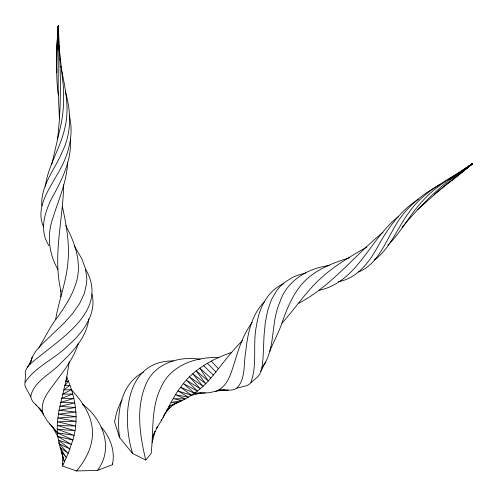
<?xml version="1.0" encoding="UTF-8"?>
<svg xmlns="http://www.w3.org/2000/svg" width="497" height="497" viewBox="0 0 497 497"><rect width="100%" height="100%" fill="white"/><g stroke="black" fill="none" stroke-linecap="round" stroke-linejoin="round"><path stroke-width="0.75" d="M57.36 42.835L57.385 40.151M63.666 184.853C63.026 220.426 52.452 256.185 61.069 291.584M58.385 94.989C54.919 72.108 57.814 49.004 58.255 26.037L56.366 54.123L56.838 72.748M58.155 30.721L58.255 26.037L56.571 49.445L56.652 53.508M122.088 399.979C118.031 406.621 115.95 414.262 114.59 421.872L119.485 437.428L132.581 453.469L145.764 460.048L151.125 453.531C153.747 431.328 150.703 407.702 161.208 387.045C170.956 364.991 196.346 356.597 218.866 357.604M58.068 32.075L58.255 26.037C60.236 63.728 62.156 101.55 57.497 139.154M69.226 361.766L66.797 377.167L59 410.286L57.404 421.754L57.217 429.178L57.807 436.503L59.162 443.802L62.373 454.904L62.516 466.006L76.532 470.963L97.48 470.404L112.372 464.707L112.409 463.254M58.019 32.081L58.255 26.037L58.186 91.162L59.416 118.603M62.864 463.813L62.516 466.006L68.176 453.388L72.891 439.932L57.416 432.85L47.234 420.909L43.618 414.927L42.612 411.938L32.957 401.75L31.435 399.234L30.739 396.674L25.446 387.082L24.85 384.684L25.515 375.117L25.217 372.595L25.887 369.961L31.404 360.12L32.199 357.138L36.057 350.764L42.5 343.725L64.343 322.845L72.761 313.365L79.644 303.487L84.372 293.392L86.633 283.284L86.82 278.27L85.391 268.411L81.868 258.844L74.196 245.748M62.808 456.165L62.373 454.904L64.43 461.912L61.168 451.17L66.331 457.706L60.094 447.474L68.176 453.388L59.162 443.802L59.224 442.255M67.648 162.637C66.716 182.014 58.54 199.875 52.85 218.133C46.855 235.038 48.787 254.054 57.975 269.442M30.739 396.674C33.256 381.354 52.036 373.421 61.466 362.431C73.941 350.64 86.64 336.624 88.826 318.888M57.577 35.399L58.255 26.037L58.279 32.081M112.372 464.707C115.49 451.189 110.185 437.192 101.22 427.053M45.376 186.294C47.942 165.725 60.497 148.193 64.827 128.071C69.81 108.421 65.262 88.255 61.367 68.859M55.707 319.105L55.919 317.757M156.164 428.687C165.458 415.573 170.8 400.054 180.591 387.238L194.544 393.239L209.075 392.748L215.741 391.269L218.618 390.002L231.571 390.089L234.404 389.399L236.796 388.132L246.866 385.647L249.09 384.386L257.993 376.484L259.701 374.253L261.938 367.73L263.006 358.704L264.062 335.407L265.286 322.733L267.666 310.513L271.53 299.467L277.034 290.118L280.389 286.173L284.122 282.737L292.621 277.363L297.305 275.375L305.872 272.94M51.831 164.078L61.261 123.399L62.728 114.223L63.566 105.029L63.361 86.627L58.907 44.86M56.049 317.08C59.615 298.424 66.548 280.438 67.99 261.385C69.754 242.847 66.194 224.395 62.355 206.342M52.707 427.109L57.416 432.85L74.065 435.329L57.217 429.178L74.991 430.682L57.217 425.482L75.65 426.022L57.404 421.754L76.029 421.357L57.776 417.983L76.122 416.697L58.317 414.163L75.942 412.069L59 410.286L75.488 407.472L59.814 406.347L74.78 402.918L60.727 402.353L73.842 398.426L61.721 398.296L72.699 393.991L62.759 394.177L71.382 389.617L63.809 390.002L69.928 385.312L64.852 385.771L68.369 381.075L66.747 376.906L65.859 381.491L68.369 381.075C75.935 399.594 78.837 420.53 72.891 439.932L57.807 436.503L52.707 427.109L49.762 423.966M261.938 367.73C276.04 349.198 270.424 323.653 279.569 302.965C286.191 281.109 307.587 268.082 329.349 265.566M161.233 420.841L161.55 419.344M152.188 442.578L154.977 431.29M78.389 343.172C74.09 357.355 65.057 369.395 56.211 381.05C49.868 390.114 40.276 399.911 42.612 411.938L39.785 408.528M32.199 357.138L30.013 364.239L27.503 367.19M31.404 360.12L30.013 364.239C56.378 340.619 110.322 312.489 85.751 269.529M165.532 412.429L165.004 413.864L169.986 407.068M269.84 351.255C273.934 340.638 279.774 330.741 283.054 319.751C287.042 308.873 291.522 298.014 298.405 288.608C310.296 271.648 330.257 263.64 349.36 257.831M154.586 431.806L152.299 437.863L157.381 427.035M163.115 417.437L164.532 414.076M260.993 371.327L264.006 364.581L265.907 362.077M250.842 382.423C257.719 364.4 252.358 344.166 256.545 325.46C258.943 308.556 267.268 290.689 283.799 283.644M25.241 382.193C35.579 366.513 54.552 359.151 67.623 345.968C82.247 333.294 96.903 314.75 92.001 294.131M97.48 470.404C114.198 448.188 102.873 419.033 82.266 404.055M38.996 347.335C45.382 337.115 50.408 326.051 58 316.539C65.014 306.512 71.829 296.1 75.619 284.371C82.639 264.41 75.258 243.313 65.747 225.563M252.271 322.404C243.487 333.829 239.007 347.757 234.864 361.369C231.403 371.663 228.813 384.169 218.618 390.002L228.291 390.244M76.532 470.963C86.664 459.029 94.244 443.541 92.169 427.519C90.199 412.541 80.918 399.88 70.835 389.163M205.286 393.04L201.198 393.096L191.538 395.264L177.969 390.959L188.431 397.165L175.503 394.767L185.213 398.942L173.18 398.631L181.896 400.619L170.993 402.508L178.473 402.21L168.918 406.366C184.853 400.352 200.024 391.462 210.84 378.049C221.438 365.612 230.683 351.975 242.548 340.644M168.396 408.515L166.93 410.168L174.95 403.732L173.149 404.471M282.016 323.081C295.056 308.724 305.612 292.155 320.025 279.034C333.847 265.976 350.472 256.533 366.78 246.99M264.454 301.785C251.221 314.881 247.63 334.177 245.673 351.963C243.4 363.897 246.015 378.776 236.796 388.132M402.073 227.291C422.562 203.186 444.952 180.523 472.15 163.954L461.34 173.093L434.403 194.159M387.797 245.22C401.533 231.857 409.963 214.157 423.183 200.322C436.962 185.046 455.382 175.416 472.15 163.954L451.773 180.417M417.356 209.815L446.263 184.275L472.15 163.954L459.34 172.77M398.296 216.692C369.669 239.001 357.989 281.495 319.304 290.341M383.001 232.341C354.491 255.415 331.785 285.775 298.877 303.195M461.663 172.428L472.15 163.954L449.63 179.951M374.483 259.943C390.717 248.053 397.202 227.999 409.012 212.418C420.729 195.352 438.745 184.493 456.327 174.385M460.843 172.49L472.15 163.954L463.291 170.173M465.062 169.148L472.15 163.954L465.167 169.278L472.15 163.954L460.936 171.546M458.948 174.404L460.036 173.621M446.884 183.896L447.971 183.132M449.064 182.368L450.158 181.598M231.546 352.423C211.871 359.163 192.774 369.892 180.591 387.238L191.538 395.264M456.55 174.658L457.662 173.907M461.054 171.689L462.173 170.931M418.443 199.328C400.439 210.542 387.89 228.16 377.857 246.462C369.389 262.217 357.194 278.27 338.488 281.681M456.905 174.031L460.365 171.906M143.447 372.185C120.119 384.138 116.559 414.038 119.485 437.428M440.448 184.437C420.785 194.607 403.496 209.728 393.208 229.564C384.075 245.176 376.683 264.615 358.672 271.958M215.741 391.269L224.557 389.915M173.323 360.928C124.617 360.623 121.777 418.71 132.581 453.469M199.744 393.052L201.198 393.096L194.544 393.239L183.381 383.628L197.452 391.064L186.344 380.168L200.266 388.747L189.469 376.875L203 386.287L192.761 373.763L205.665 383.678L196.203 370.837L208.274 380.926L199.794 368.115L210.84 378.049M200.198 359.232C179.678 355.964 155.381 362.903 146.385 383.28C135.476 407.497 139.775 435.111 145.764 460.048M59.162 443.802L69.915 448.984L58.391 440.149L71.5 444.492L57.807 436.503M35.287 404.266L36.828 405.546M203.509 365.587L213.375 375.055M207.342 363.251L215.903 371.955M211.262 361.102L218.431 368.774M38.778 407.447L43.618 414.927M49.023 245.748C37.722 228.626 46.103 207.945 55.204 191.985C63.84 175.776 71.754 158.021 70.338 139.216M43.481 226.744C35.188 208.081 48.799 189.773 57.466 174.049C68.07 156.673 74.326 135.687 69.3 115.434M65.405 91.914C71.139 111.272 71.649 132.699 62.554 151.144C55.266 169.055 40.499 185.387 41.785 205.758M60.889 66.207L61.125 67.536M59.901 58.863L60.044 60.187M59.435 54.204L59.565 55.534M59.149 50.868L58.894 47.526M58.776 42.848L58.385 35.467M58.603 42.841L58.391 38.145M58.391 40.133L58.46 42.81M60.796 290.192L60.876 296.852M58.255 26.037L58.056 30.752L58.255 26.037"/></g></svg>
